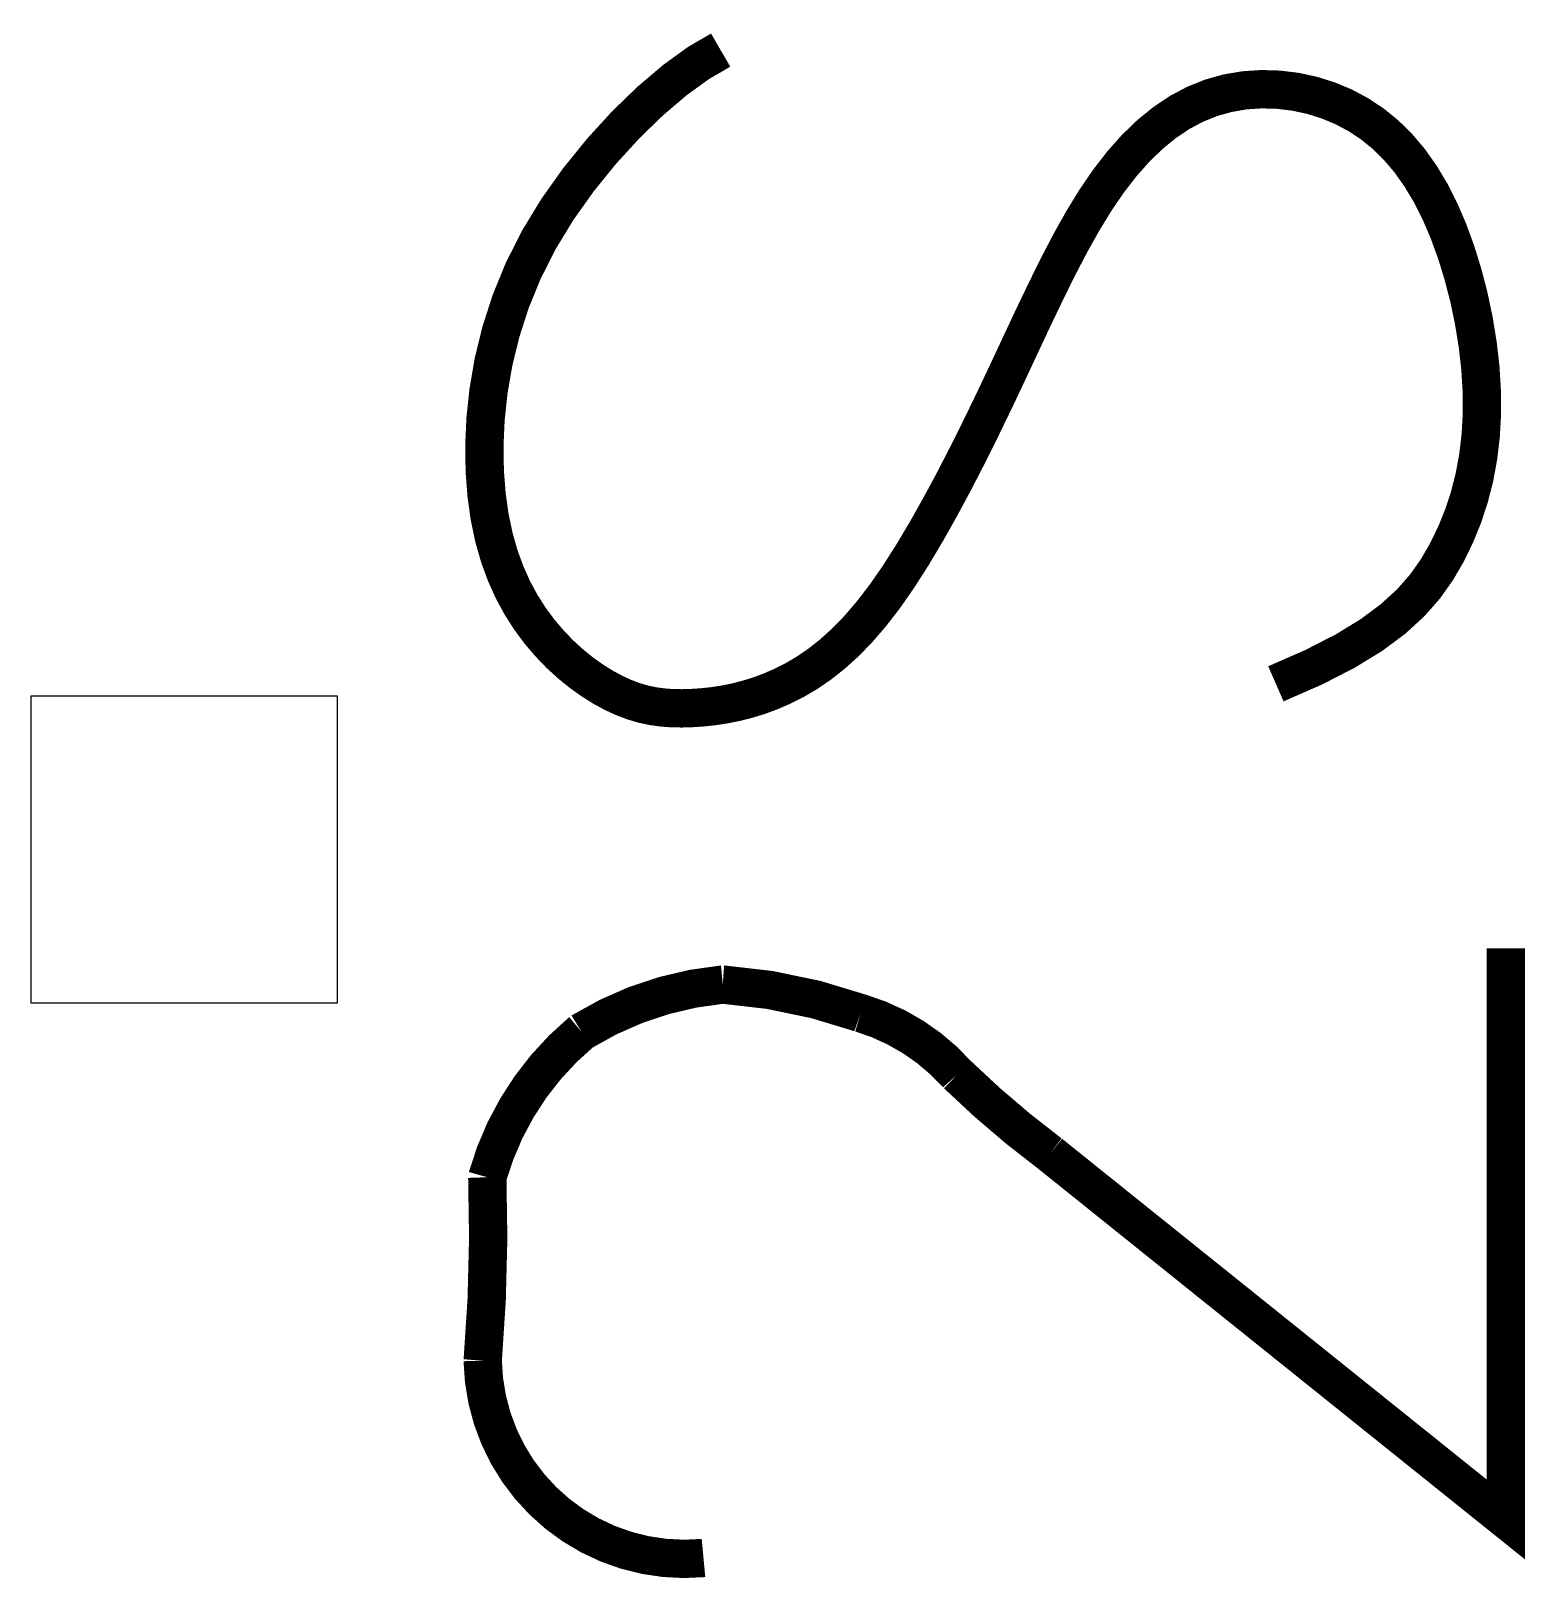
# Model space of a CAD drawing. Header units: millimetres. Extents: x -3097.515 to -3097.125, y 3756.395 to 3756.799.
import ezdxf

# ---------------------------------------------------------------- set-up
doc = ezdxf.new("R2010")
doc.units = ezdxf.units.MM
doc.header["$LTSCALE"] = 10
doc.layers.add('Ele_tomadas', color=2, linetype='Continuous')

msp = doc.modelspace()

# ---------------------------------------------------------------- linework, layer by layer
at = {"layer": 'Ele_tomadas', "color": 1, "const_width": 0.01}
msp.add_lwpolyline([(-3097.33528, 3756.7935), (-3097.34107, 3756.79014), (-3097.34725, 3756.78566), (-3097.35364, 3756.78023), (-3097.36008, 3756.77399), (-3097.36638, 3756.76709), (-3097.37238, 3756.75969), (-3097.37789, 3756.75194), (-3097.38273, 3756.74398), (-3097.38679, 3756.73595), (-3097.39007, 3756.72793), (-3097.39263, 3756.71999), (-3097.39454, 3756.71219), (-3097.39585, 3756.70459), (-3097.39663, 3756.69726), (-3097.39694, 3756.69026), (-3097.39683, 3756.68366), (-3097.39636, 3756.6775), (-3097.39556, 3756.67178), (-3097.39445, 3756.66647), (-3097.39305, 3756.66155), (-3097.39139, 3756.65699), (-3097.38949, 3756.65276), (-3097.38737, 3756.64885), (-3097.38506, 3756.64523), (-3097.38258, 3756.64187), (-3097.37995, 3756.63878), (-3097.37723, 3756.63595), (-3097.37443, 3756.63339), (-3097.37159, 3756.6311), (-3097.36875, 3756.62908), (-3097.36594, 3756.62732), (-3097.3632, 3756.62584), (-3097.36055, 3756.62462), (-3097.35797, 3756.62365), (-3097.35544, 3756.62291), (-3097.35294, 3756.62238), (-3097.35044, 3756.62204), (-3097.34793, 3756.62185), (-3097.34537, 3756.62181), (-3097.34274, 3756.62189), (-3097.34003, 3756.62207), (-3097.33724, 3756.62237), (-3097.33437, 3756.62281), (-3097.33143, 3756.62339), (-3097.32843, 3756.62415), (-3097.32537, 3756.62508), (-3097.32227, 3756.62623), (-3097.31913, 3756.62759), (-3097.31595, 3756.6292), (-3097.31273, 3756.63109), (-3097.30948, 3756.63332), (-3097.30618, 3756.63592), (-3097.30283, 3756.63894), (-3097.29942, 3756.64243), (-3097.29596, 3756.64645), (-3097.29244, 3756.65102), (-3097.28885, 3756.65618), (-3097.28522, 3756.66187), (-3097.28157, 3756.668), (-3097.27791, 3756.67451), (-3097.27426, 3756.6813), (-3097.27066, 3756.6883), (-3097.26711, 3756.69543), (-3097.26364, 3756.70261), (-3097.26026, 3756.70975), (-3097.25696, 3756.71682), (-3097.25371, 3756.72374), (-3097.25049, 3756.73046), (-3097.24728, 3756.73695), (-3097.24406, 3756.74313), (-3097.2408, 3756.74895), (-3097.23748, 3756.75437), (-3097.23408, 3756.75934), (-3097.23059, 3756.76385), (-3097.227, 3756.76789), (-3097.22331, 3756.77146), (-3097.21951, 3756.77456), (-3097.21559, 3756.7772), (-3097.21154, 3756.77936), (-3097.20736, 3756.78104), (-3097.20305, 3756.78226), (-3097.19865, 3756.78301), (-3097.19419, 3756.78331), (-3097.18973, 3756.78318), (-3097.1853, 3756.78264), (-3097.18095, 3756.7817), (-3097.17673, 3756.78037), (-3097.17268, 3756.77868), (-3097.16884, 3756.77662), (-3097.16521, 3756.77421), (-3097.16178, 3756.77142), (-3097.15856, 3756.76825), (-3097.15554, 3756.76469), (-3097.15272, 3756.76072), (-3097.15009, 3756.75635), (-3097.14766, 3756.75157), (-3097.14542, 3756.74636), (-3097.14339, 3756.74081), (-3097.14159, 3756.73498), (-3097.14003, 3756.72896), (-3097.13875, 3756.72282), (-3097.13775, 3756.71664), (-3097.13705, 3756.71049), (-3097.13669, 3756.70445), (-3097.13666, 3756.69859), (-3097.13698, 3756.69291), (-3097.13763, 3756.68742), (-3097.13861, 3756.6821), (-3097.13992, 3756.67695), (-3097.14156, 3756.67198), (-3097.14351, 3756.66716), (-3097.14577, 3756.66251), (-3097.14838, 3756.65801), (-3097.15147, 3756.65364), (-3097.15523, 3756.64935), (-3097.15985, 3756.64513), (-3097.16549, 3756.64093), (-3097.17235, 3756.63674), (-3097.1806, 3756.63251), (-3097.19042, 3756.62821)], dxfattribs=at)
at = {"layer": 'Ele_tomadas', "color": 3}
msp.add_lwpolyline([(-3097.51524, 3756.54499), (-3097.43524, 3756.54499), (-3097.43524, 3756.62499), (-3097.51524, 3756.62499)], close=True, dxfattribs=at)
at = {"layer": 'Ele_tomadas', "color": 1, "const_width": 0.01}
msp.add_lwpolyline([(-3097.33976, 3756.40019, -0.436171), (-3097.39737, 3756.45162, 0.029961), (-3097.39617, 3756.49951, -0.151401), (-3097.37158, 3756.53744, -0.115153), (-3097.33473, 3756.54977, -0.067319), (-3097.29874, 3756.54232, -0.138953), (-3097.27353, 3756.52629, 0.032636), (-3097.24932, 3756.50564), (-3097.1304, 3756.41023), (-3097.1304, 3756.55919)], format="xyb", dxfattribs=at)

doc.saveas('drawing.dxf')
